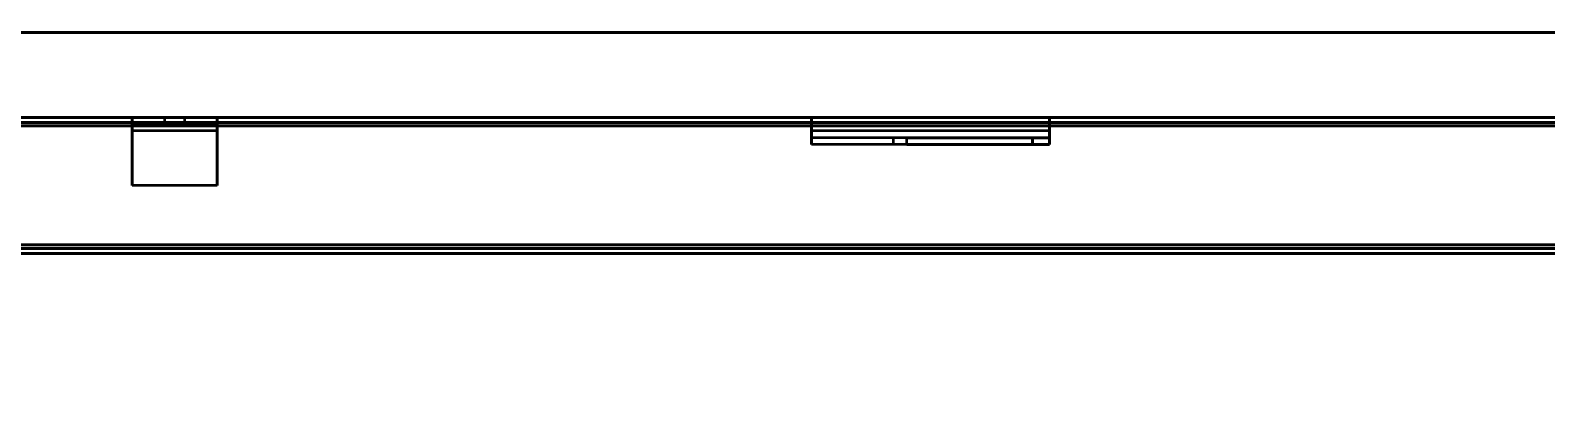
# Model space of a CAD drawing. Header units: millimetres. Extents: x -180 to 3623, y 0 to 2194.
# Drawn here: x 276.7 to 722.7, y 1765 to 1876.5 of the extents above; entities that cross this region are included whole.
import ezdxf

# ---------------------------------------------------------------- set-up
doc = ezdxf.new("R2010")
doc.units = ezdxf.units.MM
doc.styles.get("Standard").update_dxf_attribs({"font": 'arial.ttf'})
doc.dimstyles.new('CGJ', dxfattribs={"dimscale": 13, "dimtxt": 2.25, "dimasz": 2.25, "dimexe": 1, "dimexo": 1.25, "dimgap": 1.15, "dimtad": 1, "dimtoh": 1, "dimdec": 1, "dimdsep": 46, "dimtxsty": 'Standard', "dimcen": 0, "dimclrd": 2, "dimclre": 2, "dimclrt": 2, "dimadec": 0, "dimazin": 0, "dimtfac": 1, "dimtdec": 1, "dimtmove": 0, "dimatfit": 0, "dimfxl": 1, "dimtolj": 1, "dimtzin": 0, "dimlwe": -1, "dimarcsym": 2})

# ---------------------------------------------------------------- blocks, each defined once
blk = doc.blocks.new('Drawing View3')
at = {"color": 7, "linetype": 'Continuous', "lineweight": 35}
for p, q in [((1356.5, 615.57), (-93.5, 615.57)), ((-93.5, 615.57), (1356.5, 615.57)), ((1356.5, 590.57), (-93.5, 590.57)), ((-93.5, 590.57), (1356.5, 590.57)), ((-5.5, 590.57), (1268.5, 590.57)), ((-5.5, 590.57), (1268.5, 590.57)), ((1268.5, 590.57), (-5.5, 590.57)), ((1268.5, 590.57), (-5.5, 590.57)), ((-5.5, 589.07), (1268.5, 589.07)), ((-5.5, 589.07), (1268.5, 589.07)), ((1268.5, 589.07), (-5.5, 589.07)), ((1268.5, 589.07), (-5.5, 589.07)), ((189.5, 586.57), (189.5, 590.57)), ((189.5, 590.57), (189.5, 586.57)), ((189.5, 590.57), (189.5, 588.57)), ((189.5, 588.57), (189.5, 590.57)), ((214.5, 590.57), (189.5, 590.57)), ((214.5, 590.57), (189.5, 590.57)), ((199, 590.57), (199, 588.57)), ((199, 590.57), (205, 590.57)), ((205, 588.57), (205, 590.57)), ((214.5, 590.57), (214.5, 586.57)), ((214.5, 590.57), (214.5, 588.57)), ((214.5, 588.57), (214.5, 590.57)), ((214.5, 586.57), (214.5, 590.57)), ((389.5, 586.57), (389.5, 590.57)), ((459.5, 590.57), (389.5, 590.57)), ((459.5, 590.57), (389.5, 590.57)), ((389.5, 590.57), (389.5, 586.57)), ((459.5, 590.57), (389.5, 590.57)), ((389.5, 590.57), (389.5, 586.57)), ((389.5, 586.57), (389.5, 590.57)), ((459.5, 590.57), (389.5, 590.57)), ((459.5, 590.57), (459.5, 586.57)), ((459.5, 586.57), (459.5, 590.57)), ((459.5, 590.57), (459.5, 586.57)), ((459.5, 586.57), (459.5, 590.57)), ((-5.5, 588.07), (1268.5, 588.07)), ((-5.5, 588.07), (1268.5, 588.07)), ((-5.5, 588.07), (1268.5, 588.07)), ((-5.5, 588.07), (1268.5, 588.07)), ((1268.5, 588.07), (-5.5, 588.07)), ((1268.5, 588.07), (-5.5, 588.07)), ((1268.5, 588.07), (-5.5, 588.07)), ((1268.5, 588.07), (-5.5, 588.07)), ((189.5, 586.57), (189.5, 588.57)), ((214.5, 588.57), (189.5, 588.57)), ((189.5, 588.57), (189.5, 586.57)), ((214.5, 588.57), (189.5, 588.57)), ((214.5, 586.57), (189.5, 586.57)), ((189.5, 570.57), (189.5, 586.57)), ((214.5, 586.57), (189.5, 586.57)), ((189.5, 570.57), (189.5, 586.57)), ((214.5, 586.57), (189.5, 586.57)), ((189.5, 586.57), (189.5, 570.57)), ((189.5, 586.57), (189.5, 570.57)), ((214.5, 586.57), (189.5, 586.57)), ((199, 588.57), (205, 588.57)), ((214.5, 586.57), (214.5, 588.57)), ((214.5, 588.57), (214.5, 586.57)), ((214.5, 586.57), (214.5, 570.57)), ((214.5, 570.57), (214.5, 586.57)), ((214.5, 586.57), (214.5, 570.57)), ((214.5, 570.57), (214.5, 586.57)), ((459.5, 586.57), (389.5, 586.57)), ((389.5, 584.57), (389.5, 586.57)), ((459.5, 586.57), (389.5, 586.57)), ((459.5, 586.57), (389.5, 586.57)), ((389.5, 586.57), (389.5, 582.57)), ((459.5, 586.57), (389.5, 586.57)), ((389.5, 582.57), (389.5, 586.57)), ((389.5, 586.57), (389.5, 584.57)), ((459.5, 584.57), (389.5, 584.57)), ((459.5, 584.57), (389.5, 584.57)), ((389.5, 582.57), (389.5, 584.57)), ((389.5, 584.57), (389.5, 582.57)), ((413.5, 584.57), (413.5, 582.57)), ((413.5, 584.57), (413.5, 582.57)), ((417.5, 584.57), (413.5, 584.57)), ((417.5, 584.57), (413.5, 584.57)), ((417.5, 582.57), (417.5, 584.57)), ((454.5, 584.57), (417.5, 584.57)), ((417.5, 582.57), (417.5, 584.57)), ((417.5, 584.57), (459.5, 584.57)), ((459.5, 584.57), (417.5, 584.57)), ((417.5, 584.57), (454.5, 584.57)), ((417.5, 582.57), (417.5, 584.57)), ((417.5, 582.57), (417.5, 584.57)), ((459.5, 584.57), (454.5, 584.57)), ((454.5, 584.57), (459.5, 584.57)), ((454.5, 582.57), (454.5, 584.57)), ((454.5, 584.57), (454.5, 582.57)), ((459.5, 586.57), (459.5, 582.57)), ((459.5, 584.57), (459.5, 586.57)), ((459.5, 586.57), (459.5, 584.57)), ((459.5, 582.57), (459.5, 586.57)), ((459.5, 582.57), (459.5, 584.57)), ((459.5, 582.57), (459.5, 584.57)), ((459.5, 584.57), (459.5, 582.57)), ((459.5, 584.57), (459.5, 582.57)), ((459.5, 582.57), (459.5, 584.57)), ((459.5, 584.57), (459.5, 582.57)), ((459.5, 582.57), (389.5, 582.57)), ((459.5, 582.57), (389.5, 582.57)), ((417.5, 582.57), (413.5, 582.57)), ((417.5, 582.57), (413.5, 582.57)), ((417.5, 582.57), (454.5, 582.57)), ((454.5, 582.57), (417.5, 582.57)), ((417.5, 582.57), (459.5, 582.57)), ((459.5, 582.57), (417.5, 582.57)), ((454.5, 582.57), (459.5, 582.57)), ((459.5, 582.57), (454.5, 582.57)), ((214.5, 570.57), (189.5, 570.57)), ((214.5, 570.57), (189.5, 570.57)), ((214.5, 570.57), (189.5, 570.57)), ((214.5, 570.57), (189.5, 570.57)), ((-40.5, 553.07), (1303.5, 553.07)), ((-40.5, 553.07), (1303.5, 553.07)), ((-40.5, 553.07), (1303.5, 553.07)), ((-40.5, 553.07), (1303.5, 553.07)), ((1303.5, 553.07), (-40.5, 553.07)), ((1303.5, 553.07), (-40.5, 553.07)), ((1303.5, 553.07), (-40.5, 553.07)), ((1303.5, 553.07), (-40.5, 553.07)), ((-40.5, 552.07), (1303.5, 552.07)), ((-40.5, 552.07), (1303.5, 552.07)), ((1303.5, 552.07), (-40.5, 552.07)), ((1303.5, 552.07), (-40.5, 552.07)), ((-40.5, 550.57), (1303.5, 550.57)), ((-40.5, 550.57), (1303.5, 550.57)), ((1303.5, 550.57), (-40.5, 550.57)), ((1303.5, 550.57), (-40.5, 550.57))]:
    blk.add_line(p, q, dxfattribs=at)
blk = doc.blocks.new('*D54')
at = {"color": 2, "transparency": 16777216}
for p, q in [((-1.34, 1892.18), (-1.34, 1962.5)), ((1498.66, 1892.18), (1498.66, 1962.5))]:
    blk.add_line(p, q, dxfattribs=at)
at = {"color": 2, "lineweight": -2, "transparency": 16777216}
blk.add_line((27.91, 1949.5), (1469.41, 1949.5), dxfattribs=at)
at = {"color": 2, "transparency": 16777216}
for points in [[(27.91, 1954.38), (27.91, 1944.62), (-1.34, 1949.5)], [(1469.41, 1954.38), (1469.41, 1944.62), (1498.66, 1949.5)]]:
    blk.add_solid(points, dxfattribs=at)
at = {"layer": 'Defpoints', "color": 0, "transparency": 16777216}
for p in [(1498.66, 1949.5), (-1.34, 1875.93), (1498.66, 1875.93)]:
    blk.add_point(p, dxfattribs=at)
at = {"color": 2, "transparency": 16777216, "insert": (748.66, 1979.58), "char_height": 29.25, "attachment_point": 5}
blk.add_mtext('\\A1;1200 / 1350 / 1500 / 1650 / 1800', dxfattribs=at)

msp = doc.modelspace()

# ---------------------------------------------------------------- block references
at = {"color": 7, "linetype": 'Continuous', "lineweight": 35}
msp.add_blockref('Drawing View3', (117.16, 1260.35), dxfattribs=at)

# ---------------------------------------------------------------- dimensions: what is measured, and where the dimension line sits
dim = msp.add_linear_dim(base=(1498.66, 1949.5), p1=(-1.34, 1875.93), p2=(1498.66, 1875.93), text='1200 / 1350 / <> / 1650 / 1800', dimstyle='CGJ')
dim.commit()
dim.dimension.update_dxf_attribs({"geometry": '*D54', "text_midpoint": (748.66, 1979.58)})

doc.saveas('drawing.dxf')
